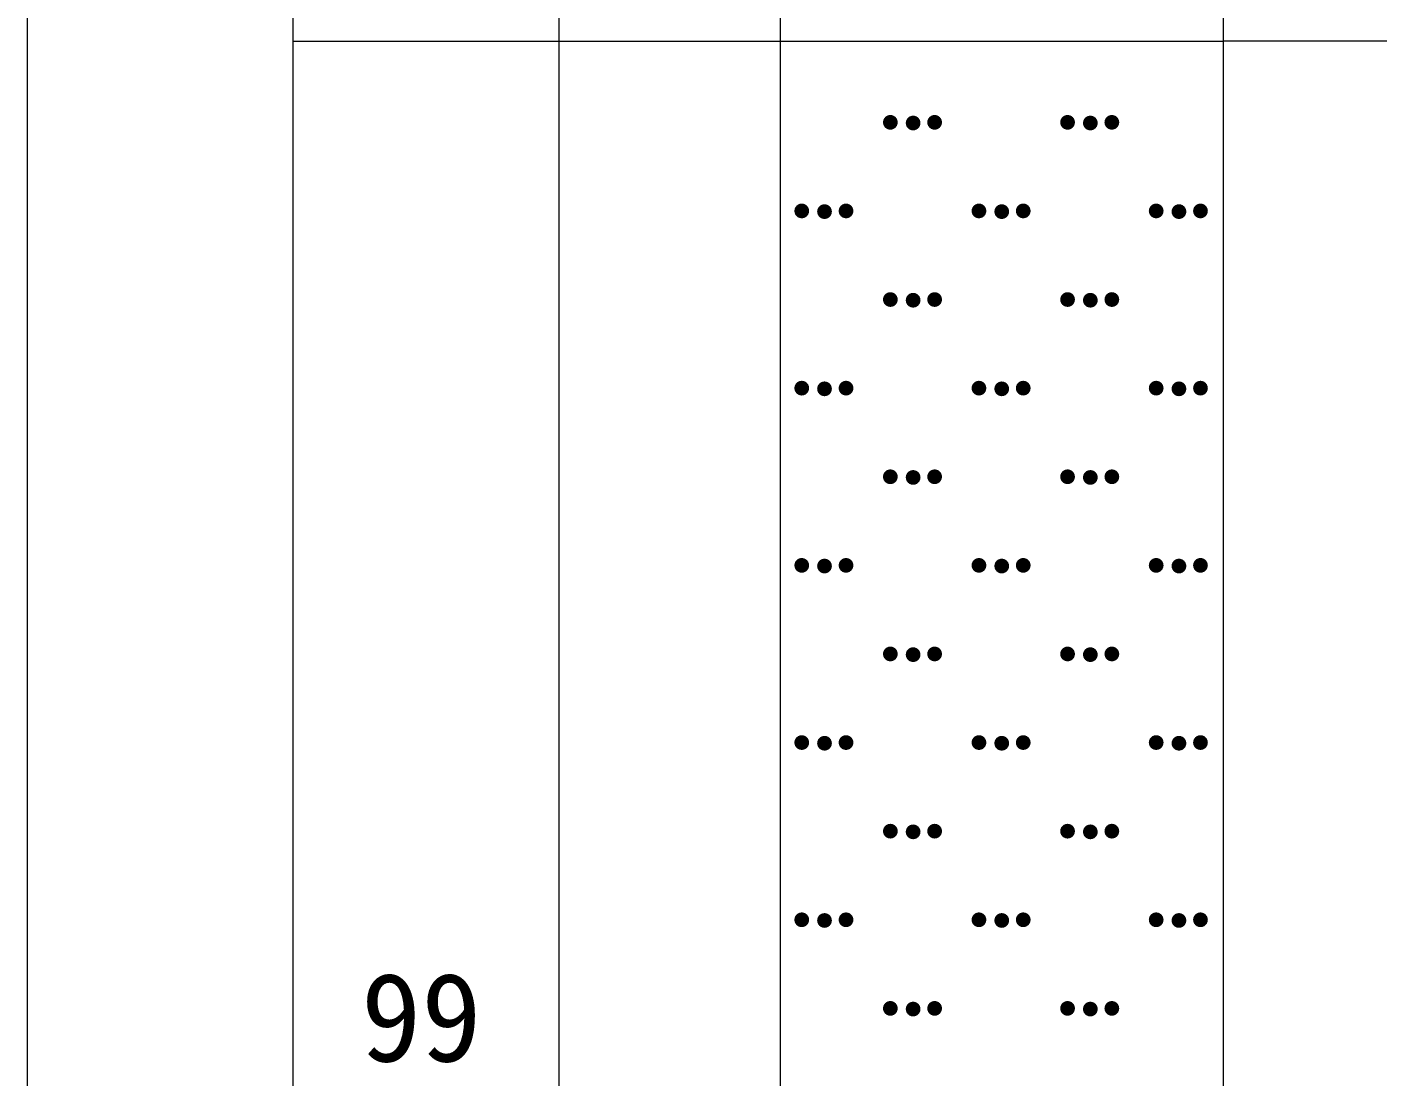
# Model space of a CAD drawing. Header units: inches. Extents: x -27 to 109, y -724 to 26.
# Drawn here: x 14.68 to 20.78, y -576.84 to -572.1 of the extents above; entities that cross this region are included whole.
import ezdxf

# ---------------------------------------------------------------- set-up
doc = ezdxf.new("R2010")
doc.units = ezdxf.units.IN
doc.header["$MEASUREMENT"] = 0
doc.layers.get('0').update_dxf_attribs({"lineweight": 0})
doc.styles.add('宋体', font='')
doc.styles.get('宋体').set_extended_font_data('宋体')

# ---------------------------------------------------------------- blocks, each defined once
blk = doc.blocks.new('lr_block_88')
at = {"true_color": 0x000000}
for points in [[(18.611, -572.5393), (18.6122, -572.5307), (18.611, -572.522), (18.6078, -572.514), (18.6025, -572.5071), (18.5955, -572.5017), (18.5875, -572.4985), (18.5789, -572.4973), (18.5702, -572.4985), (18.5622, -572.5017), (18.5553, -572.5071), (18.5499, -572.514), (18.5467, -572.522), (18.5455, -572.5307), (18.5467, -572.5393), (18.5499, -572.5473), (18.5553, -572.5543), (18.5622, -572.5596), (18.5702, -572.5628), (18.5789, -572.564), (18.5875, -572.5628), (18.5955, -572.5596), (18.6025, -572.5543), (18.6078, -572.5473)], [(18.7138, -572.5424), (18.715, -572.5337), (18.7138, -572.5251), (18.7106, -572.5171), (18.7053, -572.5101), (18.6983, -572.5048), (18.6903, -572.5016), (18.6817, -572.5004), (18.673, -572.5016), (18.665, -572.5048), (18.6581, -572.5101), (18.6527, -572.5171), (18.6495, -572.5251), (18.6483, -572.5337), (18.6495, -572.5424), (18.6527, -572.5504), (18.6581, -572.5573), (18.665, -572.5627), (18.673, -572.5659), (18.6817, -572.5671), (18.6903, -572.5659), (18.6983, -572.5627), (18.7053, -572.5573), (18.7106, -572.5504)], [(18.8109, -572.5393), (18.8121, -572.5307), (18.8109, -572.522), (18.8077, -572.514), (18.8023, -572.5071), (18.7954, -572.5017), (18.7874, -572.4985), (18.7787, -572.4973), (18.7701, -572.4985), (18.7621, -572.5017), (18.7551, -572.5071), (18.7498, -572.514), (18.7466, -572.522), (18.7454, -572.5307), (18.7466, -572.5393), (18.7498, -572.5473), (18.7551, -572.5543), (18.7621, -572.5596), (18.7701, -572.5628), (18.7787, -572.564), (18.7874, -572.5628), (18.7954, -572.5596), (18.8023, -572.5543), (18.8077, -572.5473)], [(19.411, -572.5393), (19.4122, -572.5307), (19.411, -572.522), (19.4078, -572.514), (19.4025, -572.5071), (19.3955, -572.5017), (19.3875, -572.4985), (19.3789, -572.4973), (19.3702, -572.4985), (19.3622, -572.5017), (19.3553, -572.5071), (19.3499, -572.514), (19.3467, -572.522), (19.3455, -572.5307), (19.3467, -572.5393), (19.3499, -572.5473), (19.3553, -572.5543), (19.3622, -572.5596), (19.3702, -572.5628), (19.3789, -572.564), (19.3875, -572.5628), (19.3955, -572.5596), (19.4025, -572.5543), (19.4078, -572.5473)], [(19.5138, -572.5424), (19.515, -572.5337), (19.5138, -572.5251), (19.5106, -572.5171), (19.5053, -572.5101), (19.4983, -572.5048), (19.4903, -572.5016), (19.4817, -572.5004), (19.473, -572.5016), (19.465, -572.5048), (19.4581, -572.5101), (19.4527, -572.5171), (19.4495, -572.5251), (19.4483, -572.5337), (19.4495, -572.5424), (19.4527, -572.5504), (19.4581, -572.5573), (19.465, -572.5627), (19.473, -572.5659), (19.4817, -572.5671), (19.4903, -572.5659), (19.4983, -572.5627), (19.5053, -572.5573), (19.5106, -572.5504)], [(19.6109, -572.5393), (19.6121, -572.5307), (19.6109, -572.522), (19.6077, -572.514), (19.6023, -572.5071), (19.5954, -572.5017), (19.5874, -572.4985), (19.5787, -572.4973), (19.5701, -572.4985), (19.5621, -572.5017), (19.5551, -572.5071), (19.5498, -572.514), (19.5466, -572.522), (19.5454, -572.5307), (19.5466, -572.5393), (19.5498, -572.5473), (19.5551, -572.5543), (19.5621, -572.5596), (19.5701, -572.5628), (19.5787, -572.564), (19.5874, -572.5628), (19.5954, -572.5596), (19.6023, -572.5543), (19.6077, -572.5473)], [(18.211, -572.9393), (18.2122, -572.9307), (18.211, -572.922), (18.2078, -572.914), (18.2025, -572.9071), (18.1955, -572.9017), (18.1875, -572.8985), (18.1789, -572.8973), (18.1702, -572.8985), (18.1622, -572.9017), (18.1553, -572.9071), (18.1499, -572.914), (18.1467, -572.922), (18.1455, -572.9307), (18.1467, -572.9393), (18.1499, -572.9473), (18.1553, -572.9543), (18.1622, -572.9596), (18.1702, -572.9628), (18.1789, -572.964), (18.1875, -572.9628), (18.1955, -572.9596), (18.2025, -572.9543), (18.2078, -572.9473)], [(18.3138, -572.9424), (18.315, -572.9337), (18.3138, -572.9251), (18.3106, -572.9171), (18.3053, -572.9101), (18.2983, -572.9048), (18.2903, -572.9016), (18.2817, -572.9004), (18.273, -572.9016), (18.265, -572.9048), (18.2581, -572.9101), (18.2527, -572.9171), (18.2495, -572.9251), (18.2483, -572.9337), (18.2495, -572.9424), (18.2527, -572.9504), (18.2581, -572.9573), (18.265, -572.9627), (18.273, -572.9659), (18.2817, -572.9671), (18.2903, -572.9659), (18.2983, -572.9627), (18.3053, -572.9573), (18.3106, -572.9504)], [(18.4109, -572.9393), (18.4121, -572.9307), (18.4109, -572.922), (18.4077, -572.914), (18.4023, -572.9071), (18.3954, -572.9017), (18.3874, -572.8985), (18.3787, -572.8973), (18.3701, -572.8985), (18.3621, -572.9017), (18.3551, -572.9071), (18.3498, -572.914), (18.3466, -572.922), (18.3454, -572.9307), (18.3466, -572.9393), (18.3498, -572.9473), (18.3551, -572.9543), (18.3621, -572.9596), (18.3701, -572.9628), (18.3787, -572.964), (18.3874, -572.9628), (18.3954, -572.9596), (18.4023, -572.9543), (18.4077, -572.9473)], [(19.011, -572.9393), (19.0122, -572.9307), (19.011, -572.922), (19.0078, -572.914), (19.0025, -572.9071), (18.9955, -572.9017), (18.9875, -572.8985), (18.9789, -572.8973), (18.9702, -572.8985), (18.9622, -572.9017), (18.9553, -572.9071), (18.9499, -572.914), (18.9467, -572.922), (18.9455, -572.9307), (18.9467, -572.9393), (18.9499, -572.9473), (18.9553, -572.9543), (18.9622, -572.9596), (18.9702, -572.9628), (18.9789, -572.964), (18.9875, -572.9628), (18.9955, -572.9596), (19.0025, -572.9543), (19.0078, -572.9473)], [(19.1138, -572.9424), (19.115, -572.9337), (19.1138, -572.9251), (19.1106, -572.9171), (19.1053, -572.9101), (19.0983, -572.9048), (19.0903, -572.9016), (19.0817, -572.9004), (19.073, -572.9016), (19.065, -572.9048), (19.0581, -572.9101), (19.0527, -572.9171), (19.0495, -572.9251), (19.0483, -572.9337), (19.0495, -572.9424), (19.0527, -572.9504), (19.0581, -572.9573), (19.065, -572.9627), (19.073, -572.9659), (19.0817, -572.9671), (19.0903, -572.9659), (19.0983, -572.9627), (19.1053, -572.9573), (19.1106, -572.9504)], [(19.2109, -572.9393), (19.2121, -572.9307), (19.2109, -572.922), (19.2077, -572.914), (19.2023, -572.9071), (19.1954, -572.9017), (19.1874, -572.8985), (19.1787, -572.8973), (19.1701, -572.8985), (19.1621, -572.9017), (19.1551, -572.9071), (19.1498, -572.914), (19.1466, -572.922), (19.1454, -572.9307), (19.1466, -572.9393), (19.1498, -572.9473), (19.1551, -572.9543), (19.1621, -572.9596), (19.1701, -572.9628), (19.1787, -572.964), (19.1874, -572.9628), (19.1954, -572.9596), (19.2023, -572.9543), (19.2077, -572.9473)], [(19.811, -572.9393), (19.8122, -572.9307), (19.811, -572.922), (19.8078, -572.914), (19.8025, -572.9071), (19.7955, -572.9017), (19.7875, -572.8985), (19.7789, -572.8973), (19.7702, -572.8985), (19.7622, -572.9017), (19.7553, -572.9071), (19.7499, -572.914), (19.7467, -572.922), (19.7455, -572.9307), (19.7467, -572.9393), (19.7499, -572.9473), (19.7553, -572.9543), (19.7622, -572.9596), (19.7702, -572.9628), (19.7789, -572.964), (19.7875, -572.9628), (19.7955, -572.9596), (19.8025, -572.9543), (19.8078, -572.9473)], [(19.9138, -572.9424), (19.915, -572.9337), (19.9138, -572.9251), (19.9106, -572.9171), (19.9053, -572.9101), (19.8983, -572.9048), (19.8903, -572.9016), (19.8817, -572.9004), (19.873, -572.9016), (19.865, -572.9048), (19.8581, -572.9101), (19.8527, -572.9171), (19.8495, -572.9251), (19.8483, -572.9337), (19.8495, -572.9424), (19.8527, -572.9504), (19.8581, -572.9573), (19.865, -572.9627), (19.873, -572.9659), (19.8817, -572.9671), (19.8903, -572.9659), (19.8983, -572.9627), (19.9053, -572.9573), (19.9106, -572.9504)], [(20.0109, -572.9393), (20.0121, -572.9307), (20.0109, -572.922), (20.0077, -572.914), (20.0023, -572.9071), (19.9954, -572.9017), (19.9874, -572.8985), (19.9787, -572.8973), (19.9701, -572.8985), (19.9621, -572.9017), (19.9551, -572.9071), (19.9498, -572.914), (19.9466, -572.922), (19.9454, -572.9307), (19.9466, -572.9393), (19.9498, -572.9473), (19.9551, -572.9543), (19.9621, -572.9596), (19.9701, -572.9628), (19.9787, -572.964), (19.9874, -572.9628), (19.9954, -572.9596), (20.0023, -572.9543), (20.0077, -572.9473)], [(18.611, -573.3393), (18.6122, -573.3307), (18.611, -573.322), (18.6078, -573.314), (18.6025, -573.3071), (18.5955, -573.3017), (18.5875, -573.2985), (18.5789, -573.2973), (18.5702, -573.2985), (18.5622, -573.3017), (18.5553, -573.3071), (18.5499, -573.314), (18.5467, -573.322), (18.5455, -573.3307), (18.5467, -573.3393), (18.5499, -573.3473), (18.5553, -573.3543), (18.5622, -573.3596), (18.5702, -573.3628), (18.5789, -573.364), (18.5875, -573.3628), (18.5955, -573.3596), (18.6025, -573.3543), (18.6078, -573.3473)], [(18.7138, -573.3424), (18.715, -573.3337), (18.7138, -573.3251), (18.7106, -573.3171), (18.7053, -573.3101), (18.6983, -573.3048), (18.6903, -573.3016), (18.6817, -573.3004), (18.673, -573.3016), (18.665, -573.3048), (18.6581, -573.3101), (18.6527, -573.3171), (18.6495, -573.3251), (18.6483, -573.3337), (18.6495, -573.3424), (18.6527, -573.3504), (18.6581, -573.3573), (18.665, -573.3627), (18.673, -573.3659), (18.6817, -573.3671), (18.6903, -573.3659), (18.6983, -573.3627), (18.7053, -573.3573), (18.7106, -573.3504)], [(18.8109, -573.3393), (18.8121, -573.3307), (18.8109, -573.322), (18.8077, -573.314), (18.8023, -573.3071), (18.7954, -573.3017), (18.7874, -573.2985), (18.7787, -573.2973), (18.7701, -573.2985), (18.7621, -573.3017), (18.7551, -573.3071), (18.7498, -573.314), (18.7466, -573.322), (18.7454, -573.3307), (18.7466, -573.3393), (18.7498, -573.3473), (18.7551, -573.3543), (18.7621, -573.3596), (18.7701, -573.3628), (18.7787, -573.364), (18.7874, -573.3628), (18.7954, -573.3596), (18.8023, -573.3543), (18.8077, -573.3473)], [(19.411, -573.3393), (19.4122, -573.3307), (19.411, -573.322), (19.4078, -573.314), (19.4025, -573.3071), (19.3955, -573.3017), (19.3875, -573.2985), (19.3789, -573.2973), (19.3702, -573.2985), (19.3622, -573.3017), (19.3553, -573.3071), (19.3499, -573.314), (19.3467, -573.322), (19.3455, -573.3307), (19.3467, -573.3393), (19.3499, -573.3473), (19.3553, -573.3543), (19.3622, -573.3596), (19.3702, -573.3628), (19.3789, -573.364), (19.3875, -573.3628), (19.3955, -573.3596), (19.4025, -573.3543), (19.4078, -573.3473)], [(19.5138, -573.3424), (19.515, -573.3337), (19.5138, -573.3251), (19.5106, -573.3171), (19.5053, -573.3101), (19.4983, -573.3048), (19.4903, -573.3016), (19.4817, -573.3004), (19.473, -573.3016), (19.465, -573.3048), (19.4581, -573.3101), (19.4527, -573.3171), (19.4495, -573.3251), (19.4483, -573.3337), (19.4495, -573.3424), (19.4527, -573.3504), (19.4581, -573.3573), (19.465, -573.3627), (19.473, -573.3659), (19.4817, -573.3671), (19.4903, -573.3659), (19.4983, -573.3627), (19.5053, -573.3573), (19.5106, -573.3504)], [(19.6109, -573.3393), (19.6121, -573.3307), (19.6109, -573.322), (19.6077, -573.314), (19.6023, -573.3071), (19.5954, -573.3017), (19.5874, -573.2985), (19.5787, -573.2973), (19.5701, -573.2985), (19.5621, -573.3017), (19.5551, -573.3071), (19.5498, -573.314), (19.5466, -573.322), (19.5454, -573.3307), (19.5466, -573.3393), (19.5498, -573.3473), (19.5551, -573.3543), (19.5621, -573.3596), (19.5701, -573.3628), (19.5787, -573.364), (19.5874, -573.3628), (19.5954, -573.3596), (19.6023, -573.3543), (19.6077, -573.3473)], [(18.211, -573.7393), (18.2122, -573.7307), (18.211, -573.722), (18.2078, -573.714), (18.2025, -573.7071), (18.1955, -573.7017), (18.1875, -573.6985), (18.1789, -573.6973), (18.1702, -573.6985), (18.1622, -573.7017), (18.1553, -573.7071), (18.1499, -573.714), (18.1467, -573.722), (18.1455, -573.7307), (18.1467, -573.7393), (18.1499, -573.7473), (18.1553, -573.7543), (18.1622, -573.7596), (18.1702, -573.7628), (18.1789, -573.764), (18.1875, -573.7628), (18.1955, -573.7596), (18.2025, -573.7543), (18.2078, -573.7473)], [(18.3138, -573.7424), (18.315, -573.7337), (18.3138, -573.7251), (18.3106, -573.7171), (18.3053, -573.7101), (18.2983, -573.7048), (18.2903, -573.7016), (18.2817, -573.7004), (18.273, -573.7016), (18.265, -573.7048), (18.2581, -573.7101), (18.2527, -573.7171), (18.2495, -573.7251), (18.2483, -573.7337), (18.2495, -573.7424), (18.2527, -573.7504), (18.2581, -573.7573), (18.265, -573.7627), (18.273, -573.7659), (18.2817, -573.7671), (18.2903, -573.7659), (18.2983, -573.7627), (18.3053, -573.7573), (18.3106, -573.7504)], [(18.4109, -573.7393), (18.4121, -573.7307), (18.4109, -573.722), (18.4077, -573.714), (18.4023, -573.7071), (18.3954, -573.7017), (18.3874, -573.6985), (18.3787, -573.6973), (18.3701, -573.6985), (18.3621, -573.7017), (18.3551, -573.7071), (18.3498, -573.714), (18.3466, -573.722), (18.3454, -573.7307), (18.3466, -573.7393), (18.3498, -573.7473), (18.3551, -573.7543), (18.3621, -573.7596), (18.3701, -573.7628), (18.3787, -573.764), (18.3874, -573.7628), (18.3954, -573.7596), (18.4023, -573.7543), (18.4077, -573.7473)], [(19.011, -573.7393), (19.0122, -573.7307), (19.011, -573.722), (19.0078, -573.714), (19.0025, -573.7071), (18.9955, -573.7017), (18.9875, -573.6985), (18.9789, -573.6973), (18.9702, -573.6985), (18.9622, -573.7017), (18.9553, -573.7071), (18.9499, -573.714), (18.9467, -573.722), (18.9455, -573.7307), (18.9467, -573.7393), (18.9499, -573.7473), (18.9553, -573.7543), (18.9622, -573.7596), (18.9702, -573.7628), (18.9789, -573.764), (18.9875, -573.7628), (18.9955, -573.7596), (19.0025, -573.7543), (19.0078, -573.7473)], [(19.1138, -573.7424), (19.115, -573.7337), (19.1138, -573.7251), (19.1106, -573.7171), (19.1053, -573.7101), (19.0983, -573.7048), (19.0903, -573.7016), (19.0817, -573.7004), (19.073, -573.7016), (19.065, -573.7048), (19.0581, -573.7101), (19.0527, -573.7171), (19.0495, -573.7251), (19.0483, -573.7337), (19.0495, -573.7424), (19.0527, -573.7504), (19.0581, -573.7573), (19.065, -573.7627), (19.073, -573.7659), (19.0817, -573.7671), (19.0903, -573.7659), (19.0983, -573.7627), (19.1053, -573.7573), (19.1106, -573.7504)], [(19.2109, -573.7393), (19.2121, -573.7307), (19.2109, -573.722), (19.2077, -573.714), (19.2023, -573.7071), (19.1954, -573.7017), (19.1874, -573.6985), (19.1787, -573.6973), (19.1701, -573.6985), (19.1621, -573.7017), (19.1551, -573.7071), (19.1498, -573.714), (19.1466, -573.722), (19.1454, -573.7307), (19.1466, -573.7393), (19.1498, -573.7473), (19.1551, -573.7543), (19.1621, -573.7596), (19.1701, -573.7628), (19.1787, -573.764), (19.1874, -573.7628), (19.1954, -573.7596), (19.2023, -573.7543), (19.2077, -573.7473)], [(19.811, -573.7393), (19.8122, -573.7307), (19.811, -573.722), (19.8078, -573.714), (19.8025, -573.7071), (19.7955, -573.7017), (19.7875, -573.6985), (19.7789, -573.6973), (19.7702, -573.6985), (19.7622, -573.7017), (19.7553, -573.7071), (19.7499, -573.714), (19.7467, -573.722), (19.7455, -573.7307), (19.7467, -573.7393), (19.7499, -573.7473), (19.7553, -573.7543), (19.7622, -573.7596), (19.7702, -573.7628), (19.7789, -573.764), (19.7875, -573.7628), (19.7955, -573.7596), (19.8025, -573.7543), (19.8078, -573.7473)], [(19.9138, -573.7424), (19.915, -573.7337), (19.9138, -573.7251), (19.9106, -573.7171), (19.9053, -573.7101), (19.8983, -573.7048), (19.8903, -573.7016), (19.8817, -573.7004), (19.873, -573.7016), (19.865, -573.7048), (19.8581, -573.7101), (19.8527, -573.7171), (19.8495, -573.7251), (19.8483, -573.7337), (19.8495, -573.7424), (19.8527, -573.7504), (19.8581, -573.7573), (19.865, -573.7627), (19.873, -573.7659), (19.8817, -573.7671), (19.8903, -573.7659), (19.8983, -573.7627), (19.9053, -573.7573), (19.9106, -573.7504)], [(20.0109, -573.7393), (20.0121, -573.7307), (20.0109, -573.722), (20.0077, -573.714), (20.0023, -573.7071), (19.9954, -573.7017), (19.9874, -573.6985), (19.9787, -573.6973), (19.9701, -573.6985), (19.9621, -573.7017), (19.9551, -573.7071), (19.9498, -573.714), (19.9466, -573.722), (19.9454, -573.7307), (19.9466, -573.7393), (19.9498, -573.7473), (19.9551, -573.7543), (19.9621, -573.7596), (19.9701, -573.7628), (19.9787, -573.764), (19.9874, -573.7628), (19.9954, -573.7596), (20.0023, -573.7543), (20.0077, -573.7473)], [(18.611, -574.1393), (18.6122, -574.1307), (18.611, -574.122), (18.6078, -574.114), (18.6025, -574.1071), (18.5955, -574.1017), (18.5875, -574.0985), (18.5789, -574.0973), (18.5702, -574.0985), (18.5622, -574.1017), (18.5553, -574.1071), (18.5499, -574.114), (18.5467, -574.122), (18.5455, -574.1307), (18.5467, -574.1393), (18.5499, -574.1473), (18.5553, -574.1543), (18.5622, -574.1596), (18.5702, -574.1628), (18.5789, -574.164), (18.5875, -574.1628), (18.5955, -574.1596), (18.6025, -574.1543), (18.6078, -574.1473)], [(18.7138, -574.1424), (18.715, -574.1337), (18.7138, -574.1251), (18.7106, -574.1171), (18.7053, -574.1101), (18.6983, -574.1048), (18.6903, -574.1016), (18.6817, -574.1004), (18.673, -574.1016), (18.665, -574.1048), (18.6581, -574.1101), (18.6527, -574.1171), (18.6495, -574.1251), (18.6483, -574.1337), (18.6495, -574.1424), (18.6527, -574.1504), (18.6581, -574.1573), (18.665, -574.1627), (18.673, -574.1659), (18.6817, -574.1671), (18.6903, -574.1659), (18.6983, -574.1627), (18.7053, -574.1573), (18.7106, -574.1504)], [(18.8109, -574.1393), (18.8121, -574.1307), (18.8109, -574.122), (18.8077, -574.114), (18.8023, -574.1071), (18.7954, -574.1017), (18.7874, -574.0985), (18.7787, -574.0973), (18.7701, -574.0985), (18.7621, -574.1017), (18.7551, -574.1071), (18.7498, -574.114), (18.7466, -574.122), (18.7454, -574.1307), (18.7466, -574.1393), (18.7498, -574.1473), (18.7551, -574.1543), (18.7621, -574.1596), (18.7701, -574.1628), (18.7787, -574.164), (18.7874, -574.1628), (18.7954, -574.1596), (18.8023, -574.1543), (18.8077, -574.1473)], [(19.411, -574.1393), (19.4122, -574.1307), (19.411, -574.122), (19.4078, -574.114), (19.4025, -574.1071), (19.3955, -574.1017), (19.3875, -574.0985), (19.3789, -574.0973), (19.3702, -574.0985), (19.3622, -574.1017), (19.3553, -574.1071), (19.3499, -574.114), (19.3467, -574.122), (19.3455, -574.1307), (19.3467, -574.1393), (19.3499, -574.1473), (19.3553, -574.1543), (19.3622, -574.1596), (19.3702, -574.1628), (19.3789, -574.164), (19.3875, -574.1628), (19.3955, -574.1596), (19.4025, -574.1543), (19.4078, -574.1473)], [(19.5138, -574.1424), (19.515, -574.1337), (19.5138, -574.1251), (19.5106, -574.1171), (19.5053, -574.1101), (19.4983, -574.1048), (19.4903, -574.1016), (19.4817, -574.1004), (19.473, -574.1016), (19.465, -574.1048), (19.4581, -574.1101), (19.4527, -574.1171), (19.4495, -574.1251), (19.4483, -574.1337), (19.4495, -574.1424), (19.4527, -574.1504), (19.4581, -574.1573), (19.465, -574.1627), (19.473, -574.1659), (19.4817, -574.1671), (19.4903, -574.1659), (19.4983, -574.1627), (19.5053, -574.1573), (19.5106, -574.1504)], [(19.6109, -574.1393), (19.6121, -574.1307), (19.6109, -574.122), (19.6077, -574.114), (19.6023, -574.1071), (19.5954, -574.1017), (19.5874, -574.0985), (19.5787, -574.0973), (19.5701, -574.0985), (19.5621, -574.1017), (19.5551, -574.1071), (19.5498, -574.114), (19.5466, -574.122), (19.5454, -574.1307), (19.5466, -574.1393), (19.5498, -574.1473), (19.5551, -574.1543), (19.5621, -574.1596), (19.5701, -574.1628), (19.5787, -574.164), (19.5874, -574.1628), (19.5954, -574.1596), (19.6023, -574.1543), (19.6077, -574.1473)], [(18.211, -574.5393), (18.2122, -574.5307), (18.211, -574.522), (18.2078, -574.514), (18.2025, -574.5071), (18.1955, -574.5017), (18.1875, -574.4985), (18.1789, -574.4973), (18.1702, -574.4985), (18.1622, -574.5017), (18.1553, -574.5071), (18.1499, -574.514), (18.1467, -574.522), (18.1455, -574.5307), (18.1467, -574.5393), (18.1499, -574.5473), (18.1553, -574.5543), (18.1622, -574.5596), (18.1702, -574.5628), (18.1789, -574.564), (18.1875, -574.5628), (18.1955, -574.5596), (18.2025, -574.5543), (18.2078, -574.5473)], [(18.3138, -574.5424), (18.315, -574.5337), (18.3138, -574.5251), (18.3106, -574.5171), (18.3053, -574.5101), (18.2983, -574.5048), (18.2903, -574.5016), (18.2817, -574.5004), (18.273, -574.5016), (18.265, -574.5048), (18.2581, -574.5101), (18.2527, -574.5171), (18.2495, -574.5251), (18.2483, -574.5337), (18.2495, -574.5424), (18.2527, -574.5504), (18.2581, -574.5573), (18.265, -574.5627), (18.273, -574.5659), (18.2817, -574.5671), (18.2903, -574.5659), (18.2983, -574.5627), (18.3053, -574.5573), (18.3106, -574.5504)], [(18.4109, -574.5393), (18.4121, -574.5307), (18.4109, -574.522), (18.4077, -574.514), (18.4023, -574.5071), (18.3954, -574.5017), (18.3874, -574.4985), (18.3787, -574.4973), (18.3701, -574.4985), (18.3621, -574.5017), (18.3551, -574.5071), (18.3498, -574.514), (18.3466, -574.522), (18.3454, -574.5307), (18.3466, -574.5393), (18.3498, -574.5473), (18.3551, -574.5543), (18.3621, -574.5596), (18.3701, -574.5628), (18.3787, -574.564), (18.3874, -574.5628), (18.3954, -574.5596), (18.4023, -574.5543), (18.4077, -574.5473)], [(19.011, -574.5393), (19.0122, -574.5307), (19.011, -574.522), (19.0078, -574.514), (19.0025, -574.5071), (18.9955, -574.5017), (18.9875, -574.4985), (18.9789, -574.4973), (18.9702, -574.4985), (18.9622, -574.5017), (18.9553, -574.5071), (18.9499, -574.514), (18.9467, -574.522), (18.9455, -574.5307), (18.9467, -574.5393), (18.9499, -574.5473), (18.9553, -574.5543), (18.9622, -574.5596), (18.9702, -574.5628), (18.9789, -574.564), (18.9875, -574.5628), (18.9955, -574.5596), (19.0025, -574.5543), (19.0078, -574.5473)], [(19.1138, -574.5424), (19.115, -574.5337), (19.1138, -574.5251), (19.1106, -574.5171), (19.1053, -574.5101), (19.0983, -574.5048), (19.0903, -574.5016), (19.0817, -574.5004), (19.073, -574.5016), (19.065, -574.5048), (19.0581, -574.5101), (19.0527, -574.5171), (19.0495, -574.5251), (19.0483, -574.5337), (19.0495, -574.5424), (19.0527, -574.5504), (19.0581, -574.5573), (19.065, -574.5627), (19.073, -574.5659), (19.0817, -574.5671), (19.0903, -574.5659), (19.0983, -574.5627), (19.1053, -574.5573), (19.1106, -574.5504)], [(19.2109, -574.5393), (19.2121, -574.5307), (19.2109, -574.522), (19.2077, -574.514), (19.2023, -574.5071), (19.1954, -574.5017), (19.1874, -574.4985), (19.1787, -574.4973), (19.1701, -574.4985), (19.1621, -574.5017), (19.1551, -574.5071), (19.1498, -574.514), (19.1466, -574.522), (19.1454, -574.5307), (19.1466, -574.5393), (19.1498, -574.5473), (19.1551, -574.5543), (19.1621, -574.5596), (19.1701, -574.5628), (19.1787, -574.564), (19.1874, -574.5628), (19.1954, -574.5596), (19.2023, -574.5543), (19.2077, -574.5473)], [(19.811, -574.5393), (19.8122, -574.5307), (19.811, -574.522), (19.8078, -574.514), (19.8025, -574.5071), (19.7955, -574.5017), (19.7875, -574.4985), (19.7789, -574.4973), (19.7702, -574.4985), (19.7622, -574.5017), (19.7553, -574.5071), (19.7499, -574.514), (19.7467, -574.522), (19.7455, -574.5307), (19.7467, -574.5393), (19.7499, -574.5473), (19.7553, -574.5543), (19.7622, -574.5596), (19.7702, -574.5628), (19.7789, -574.564), (19.7875, -574.5628), (19.7955, -574.5596), (19.8025, -574.5543), (19.8078, -574.5473)], [(19.9138, -574.5424), (19.915, -574.5337), (19.9138, -574.5251), (19.9106, -574.5171), (19.9053, -574.5101), (19.8983, -574.5048), (19.8903, -574.5016), (19.8817, -574.5004), (19.873, -574.5016), (19.865, -574.5048), (19.8581, -574.5101), (19.8527, -574.5171), (19.8495, -574.5251), (19.8483, -574.5337), (19.8495, -574.5424), (19.8527, -574.5504), (19.8581, -574.5573), (19.865, -574.5627), (19.873, -574.5659), (19.8817, -574.5671), (19.8903, -574.5659), (19.8983, -574.5627), (19.9053, -574.5573), (19.9106, -574.5504)], [(20.0109, -574.5393), (20.0121, -574.5307), (20.0109, -574.522), (20.0077, -574.514), (20.0023, -574.5071), (19.9954, -574.5017), (19.9874, -574.4985), (19.9787, -574.4973), (19.9701, -574.4985), (19.9621, -574.5017), (19.9551, -574.5071), (19.9498, -574.514), (19.9466, -574.522), (19.9454, -574.5307), (19.9466, -574.5393), (19.9498, -574.5473), (19.9551, -574.5543), (19.9621, -574.5596), (19.9701, -574.5628), (19.9787, -574.564), (19.9874, -574.5628), (19.9954, -574.5596), (20.0023, -574.5543), (20.0077, -574.5473)], [(18.611, -574.9393), (18.6122, -574.9307), (18.611, -574.922), (18.6078, -574.914), (18.6025, -574.9071), (18.5955, -574.9017), (18.5875, -574.8985), (18.5789, -574.8973), (18.5702, -574.8985), (18.5622, -574.9017), (18.5553, -574.9071), (18.5499, -574.914), (18.5467, -574.922), (18.5455, -574.9307), (18.5467, -574.9393), (18.5499, -574.9473), (18.5553, -574.9543), (18.5622, -574.9596), (18.5702, -574.9628), (18.5789, -574.964), (18.5875, -574.9628), (18.5955, -574.9596), (18.6025, -574.9543), (18.6078, -574.9473)], [(18.7138, -574.9424), (18.715, -574.9337), (18.7138, -574.9251), (18.7106, -574.9171), (18.7053, -574.9101), (18.6983, -574.9048), (18.6903, -574.9016), (18.6817, -574.9004), (18.673, -574.9016), (18.665, -574.9048), (18.6581, -574.9101), (18.6527, -574.9171), (18.6495, -574.9251), (18.6483, -574.9337), (18.6495, -574.9424), (18.6527, -574.9504), (18.6581, -574.9573), (18.665, -574.9627), (18.673, -574.9659), (18.6817, -574.9671), (18.6903, -574.9659), (18.6983, -574.9627), (18.7053, -574.9573), (18.7106, -574.9504)], [(18.8109, -574.9393), (18.8121, -574.9307), (18.8109, -574.922), (18.8077, -574.914), (18.8023, -574.9071), (18.7954, -574.9017), (18.7874, -574.8985), (18.7787, -574.8973), (18.7701, -574.8985), (18.7621, -574.9017), (18.7551, -574.9071), (18.7498, -574.914), (18.7466, -574.922), (18.7454, -574.9307), (18.7466, -574.9393), (18.7498, -574.9473), (18.7551, -574.9543), (18.7621, -574.9596), (18.7701, -574.9628), (18.7787, -574.964), (18.7874, -574.9628), (18.7954, -574.9596), (18.8023, -574.9543), (18.8077, -574.9473)], [(19.411, -574.9393), (19.4122, -574.9307), (19.411, -574.922), (19.4078, -574.914), (19.4025, -574.9071), (19.3955, -574.9017), (19.3875, -574.8985), (19.3789, -574.8973), (19.3702, -574.8985), (19.3622, -574.9017), (19.3553, -574.9071), (19.3499, -574.914), (19.3467, -574.922), (19.3455, -574.9307), (19.3467, -574.9393), (19.3499, -574.9473), (19.3553, -574.9543), (19.3622, -574.9596), (19.3702, -574.9628), (19.3789, -574.964), (19.3875, -574.9628), (19.3955, -574.9596), (19.4025, -574.9543), (19.4078, -574.9473)], [(19.5138, -574.9424), (19.515, -574.9337), (19.5138, -574.9251), (19.5106, -574.9171), (19.5053, -574.9101), (19.4983, -574.9048), (19.4903, -574.9016), (19.4817, -574.9004), (19.473, -574.9016), (19.465, -574.9048), (19.4581, -574.9101), (19.4527, -574.9171), (19.4495, -574.9251), (19.4483, -574.9337), (19.4495, -574.9424), (19.4527, -574.9504), (19.4581, -574.9573), (19.465, -574.9627), (19.473, -574.9659), (19.4817, -574.9671), (19.4903, -574.9659), (19.4983, -574.9627), (19.5053, -574.9573), (19.5106, -574.9504)], [(19.6109, -574.9393), (19.6121, -574.9307), (19.6109, -574.922), (19.6077, -574.914), (19.6023, -574.9071), (19.5954, -574.9017), (19.5874, -574.8985), (19.5787, -574.8973), (19.5701, -574.8985), (19.5621, -574.9017), (19.5551, -574.9071), (19.5498, -574.914), (19.5466, -574.922), (19.5454, -574.9307), (19.5466, -574.9393), (19.5498, -574.9473), (19.5551, -574.9543), (19.5621, -574.9596), (19.5701, -574.9628), (19.5787, -574.964), (19.5874, -574.9628), (19.5954, -574.9596), (19.6023, -574.9543), (19.6077, -574.9473)], [(18.211, -575.3393), (18.2122, -575.3307), (18.211, -575.322), (18.2078, -575.314), (18.2025, -575.3071), (18.1955, -575.3017), (18.1875, -575.2985), (18.1789, -575.2973), (18.1702, -575.2985), (18.1622, -575.3017), (18.1553, -575.3071), (18.1499, -575.314), (18.1467, -575.322), (18.1455, -575.3307), (18.1467, -575.3393), (18.1499, -575.3473), (18.1553, -575.3543), (18.1622, -575.3596), (18.1702, -575.3628), (18.1789, -575.364), (18.1875, -575.3628), (18.1955, -575.3596), (18.2025, -575.3543), (18.2078, -575.3473)], [(18.3138, -575.3424), (18.315, -575.3337), (18.3138, -575.3251), (18.3106, -575.3171), (18.3053, -575.3101), (18.2983, -575.3048), (18.2903, -575.3016), (18.2817, -575.3004), (18.273, -575.3016), (18.265, -575.3048), (18.2581, -575.3101), (18.2527, -575.3171), (18.2495, -575.3251), (18.2483, -575.3337), (18.2495, -575.3424), (18.2527, -575.3504), (18.2581, -575.3573), (18.265, -575.3627), (18.273, -575.3659), (18.2817, -575.3671), (18.2903, -575.3659), (18.2983, -575.3627), (18.3053, -575.3573), (18.3106, -575.3504)], [(18.4109, -575.3393), (18.4121, -575.3307), (18.4109, -575.322), (18.4077, -575.314), (18.4023, -575.3071), (18.3954, -575.3017), (18.3874, -575.2985), (18.3787, -575.2973), (18.3701, -575.2985), (18.3621, -575.3017), (18.3551, -575.3071), (18.3498, -575.314), (18.3466, -575.322), (18.3454, -575.3307), (18.3466, -575.3393), (18.3498, -575.3473), (18.3551, -575.3543), (18.3621, -575.3596), (18.3701, -575.3628), (18.3787, -575.364), (18.3874, -575.3628), (18.3954, -575.3596), (18.4023, -575.3543), (18.4077, -575.3473)], [(19.011, -575.3393), (19.0122, -575.3307), (19.011, -575.322), (19.0078, -575.314), (19.0025, -575.3071), (18.9955, -575.3017), (18.9875, -575.2985), (18.9789, -575.2973), (18.9702, -575.2985), (18.9622, -575.3017), (18.9553, -575.3071), (18.9499, -575.314), (18.9467, -575.322), (18.9455, -575.3307), (18.9467, -575.3393), (18.9499, -575.3473), (18.9553, -575.3543), (18.9622, -575.3596), (18.9702, -575.3628), (18.9789, -575.364), (18.9875, -575.3628), (18.9955, -575.3596), (19.0025, -575.3543), (19.0078, -575.3473)], [(19.1138, -575.3424), (19.115, -575.3337), (19.1138, -575.3251), (19.1106, -575.3171), (19.1053, -575.3101), (19.0983, -575.3048), (19.0903, -575.3016), (19.0817, -575.3004), (19.073, -575.3016), (19.065, -575.3048), (19.0581, -575.3101), (19.0527, -575.3171), (19.0495, -575.3251), (19.0483, -575.3337), (19.0495, -575.3424), (19.0527, -575.3504), (19.0581, -575.3573), (19.065, -575.3627), (19.073, -575.3659), (19.0817, -575.3671), (19.0903, -575.3659), (19.0983, -575.3627), (19.1053, -575.3573), (19.1106, -575.3504)], [(19.2109, -575.3393), (19.2121, -575.3307), (19.2109, -575.322), (19.2077, -575.314), (19.2023, -575.3071), (19.1954, -575.3017), (19.1874, -575.2985), (19.1787, -575.2973), (19.1701, -575.2985), (19.1621, -575.3017), (19.1551, -575.3071), (19.1498, -575.314), (19.1466, -575.322), (19.1454, -575.3307), (19.1466, -575.3393), (19.1498, -575.3473), (19.1551, -575.3543), (19.1621, -575.3596), (19.1701, -575.3628), (19.1787, -575.364), (19.1874, -575.3628), (19.1954, -575.3596), (19.2023, -575.3543), (19.2077, -575.3473)], [(19.811, -575.3393), (19.8122, -575.3307), (19.811, -575.322), (19.8078, -575.314), (19.8025, -575.3071), (19.7955, -575.3017), (19.7875, -575.2985), (19.7789, -575.2973), (19.7702, -575.2985), (19.7622, -575.3017), (19.7553, -575.3071), (19.7499, -575.314), (19.7467, -575.322), (19.7455, -575.3307), (19.7467, -575.3393), (19.7499, -575.3473), (19.7553, -575.3543), (19.7622, -575.3596), (19.7702, -575.3628), (19.7789, -575.364), (19.7875, -575.3628), (19.7955, -575.3596), (19.8025, -575.3543), (19.8078, -575.3473)], [(19.9138, -575.3424), (19.915, -575.3337), (19.9138, -575.3251), (19.9106, -575.3171), (19.9053, -575.3101), (19.8983, -575.3048), (19.8903, -575.3016), (19.8817, -575.3004), (19.873, -575.3016), (19.865, -575.3048), (19.8581, -575.3101), (19.8527, -575.3171), (19.8495, -575.3251), (19.8483, -575.3337), (19.8495, -575.3424), (19.8527, -575.3504), (19.8581, -575.3573), (19.865, -575.3627), (19.873, -575.3659), (19.8817, -575.3671), (19.8903, -575.3659), (19.8983, -575.3627), (19.9053, -575.3573), (19.9106, -575.3504)], [(20.0109, -575.3393), (20.0121, -575.3307), (20.0109, -575.322), (20.0077, -575.314), (20.0023, -575.3071), (19.9954, -575.3017), (19.9874, -575.2985), (19.9787, -575.2973), (19.9701, -575.2985), (19.9621, -575.3017), (19.9551, -575.3071), (19.9498, -575.314), (19.9466, -575.322), (19.9454, -575.3307), (19.9466, -575.3393), (19.9498, -575.3473), (19.9551, -575.3543), (19.9621, -575.3596), (19.9701, -575.3628), (19.9787, -575.364), (19.9874, -575.3628), (19.9954, -575.3596), (20.0023, -575.3543), (20.0077, -575.3473)], [(18.611, -575.7393), (18.6122, -575.7307), (18.611, -575.722), (18.6078, -575.714), (18.6025, -575.7071), (18.5955, -575.7017), (18.5875, -575.6985), (18.5789, -575.6973), (18.5702, -575.6985), (18.5622, -575.7017), (18.5553, -575.7071), (18.5499, -575.714), (18.5467, -575.722), (18.5455, -575.7307), (18.5467, -575.7393), (18.5499, -575.7473), (18.5553, -575.7543), (18.5622, -575.7596), (18.5702, -575.7628), (18.5789, -575.764), (18.5875, -575.7628), (18.5955, -575.7596), (18.6025, -575.7543), (18.6078, -575.7473)], [(18.7138, -575.7424), (18.715, -575.7337), (18.7138, -575.7251), (18.7106, -575.7171), (18.7053, -575.7101), (18.6983, -575.7048), (18.6903, -575.7016), (18.6817, -575.7004), (18.673, -575.7016), (18.665, -575.7048), (18.6581, -575.7101), (18.6527, -575.7171), (18.6495, -575.7251), (18.6483, -575.7337), (18.6495, -575.7424), (18.6527, -575.7504), (18.6581, -575.7573), (18.665, -575.7627), (18.673, -575.7659), (18.6817, -575.7671), (18.6903, -575.7659), (18.6983, -575.7627), (18.7053, -575.7573), (18.7106, -575.7504)], [(18.8109, -575.7393), (18.8121, -575.7307), (18.8109, -575.722), (18.8077, -575.714), (18.8023, -575.7071), (18.7954, -575.7017), (18.7874, -575.6985), (18.7787, -575.6973), (18.7701, -575.6985), (18.7621, -575.7017), (18.7551, -575.7071), (18.7498, -575.714), (18.7466, -575.722), (18.7454, -575.7307), (18.7466, -575.7393), (18.7498, -575.7473), (18.7551, -575.7543), (18.7621, -575.7596), (18.7701, -575.7628), (18.7787, -575.764), (18.7874, -575.7628), (18.7954, -575.7596), (18.8023, -575.7543), (18.8077, -575.7473)], [(19.411, -575.7393), (19.4122, -575.7307), (19.411, -575.722), (19.4078, -575.714), (19.4025, -575.7071), (19.3955, -575.7017), (19.3875, -575.6985), (19.3789, -575.6973), (19.3702, -575.6985), (19.3622, -575.7017), (19.3553, -575.7071), (19.3499, -575.714), (19.3467, -575.722), (19.3455, -575.7307), (19.3467, -575.7393), (19.3499, -575.7473), (19.3553, -575.7543), (19.3622, -575.7596), (19.3702, -575.7628), (19.3789, -575.764), (19.3875, -575.7628), (19.3955, -575.7596), (19.4025, -575.7543), (19.4078, -575.7473)], [(19.5138, -575.7424), (19.515, -575.7337), (19.5138, -575.7251), (19.5106, -575.7171), (19.5053, -575.7101), (19.4983, -575.7048), (19.4903, -575.7016), (19.4817, -575.7004), (19.473, -575.7016), (19.465, -575.7048), (19.4581, -575.7101), (19.4527, -575.7171), (19.4495, -575.7251), (19.4483, -575.7337), (19.4495, -575.7424), (19.4527, -575.7504), (19.4581, -575.7573), (19.465, -575.7627), (19.473, -575.7659), (19.4817, -575.7671), (19.4903, -575.7659), (19.4983, -575.7627), (19.5053, -575.7573), (19.5106, -575.7504)], [(19.6109, -575.7393), (19.6121, -575.7307), (19.6109, -575.722), (19.6077, -575.714), (19.6023, -575.7071), (19.5954, -575.7017), (19.5874, -575.6985), (19.5787, -575.6973), (19.5701, -575.6985), (19.5621, -575.7017), (19.5551, -575.7071), (19.5498, -575.714), (19.5466, -575.722), (19.5454, -575.7307), (19.5466, -575.7393), (19.5498, -575.7473), (19.5551, -575.7543), (19.5621, -575.7596), (19.5701, -575.7628), (19.5787, -575.764), (19.5874, -575.7628), (19.5954, -575.7596), (19.6023, -575.7543), (19.6077, -575.7473)], [(18.211, -576.1393), (18.2122, -576.1307), (18.211, -576.122), (18.2078, -576.114), (18.2025, -576.1071), (18.1955, -576.1017), (18.1875, -576.0985), (18.1789, -576.0973), (18.1702, -576.0985), (18.1622, -576.1017), (18.1553, -576.1071), (18.1499, -576.114), (18.1467, -576.122), (18.1455, -576.1307), (18.1467, -576.1393), (18.1499, -576.1473), (18.1553, -576.1543), (18.1622, -576.1596), (18.1702, -576.1628), (18.1789, -576.164), (18.1875, -576.1628), (18.1955, -576.1596), (18.2025, -576.1543), (18.2078, -576.1473)], [(18.3138, -576.1424), (18.315, -576.1337), (18.3138, -576.1251), (18.3106, -576.1171), (18.3053, -576.1101), (18.2983, -576.1048), (18.2903, -576.1016), (18.2817, -576.1004), (18.273, -576.1016), (18.265, -576.1048), (18.2581, -576.1101), (18.2527, -576.1171), (18.2495, -576.1251), (18.2483, -576.1337), (18.2495, -576.1424), (18.2527, -576.1504), (18.2581, -576.1573), (18.265, -576.1627), (18.273, -576.1659), (18.2817, -576.1671), (18.2903, -576.1659), (18.2983, -576.1627), (18.3053, -576.1573), (18.3106, -576.1504)], [(18.4109, -576.1393), (18.4121, -576.1307), (18.4109, -576.122), (18.4077, -576.114), (18.4023, -576.1071), (18.3954, -576.1017), (18.3874, -576.0985), (18.3787, -576.0973), (18.3701, -576.0985), (18.3621, -576.1017), (18.3551, -576.1071), (18.3498, -576.114), (18.3466, -576.122), (18.3454, -576.1307), (18.3466, -576.1393), (18.3498, -576.1473), (18.3551, -576.1543), (18.3621, -576.1596), (18.3701, -576.1628), (18.3787, -576.164), (18.3874, -576.1628), (18.3954, -576.1596), (18.4023, -576.1543), (18.4077, -576.1473)], [(19.011, -576.1393), (19.0122, -576.1307), (19.011, -576.122), (19.0078, -576.114), (19.0025, -576.1071), (18.9955, -576.1017), (18.9875, -576.0985), (18.9789, -576.0973), (18.9702, -576.0985), (18.9622, -576.1017), (18.9553, -576.1071), (18.9499, -576.114), (18.9467, -576.122), (18.9455, -576.1307), (18.9467, -576.1393), (18.9499, -576.1473), (18.9553, -576.1543), (18.9622, -576.1596), (18.9702, -576.1628), (18.9789, -576.164), (18.9875, -576.1628), (18.9955, -576.1596), (19.0025, -576.1543), (19.0078, -576.1473)], [(19.1138, -576.1424), (19.115, -576.1337), (19.1138, -576.1251), (19.1106, -576.1171), (19.1053, -576.1101), (19.0983, -576.1048), (19.0903, -576.1016), (19.0817, -576.1004), (19.073, -576.1016), (19.065, -576.1048), (19.0581, -576.1101), (19.0527, -576.1171), (19.0495, -576.1251), (19.0483, -576.1337), (19.0495, -576.1424), (19.0527, -576.1504), (19.0581, -576.1573), (19.065, -576.1627), (19.073, -576.1659), (19.0817, -576.1671), (19.0903, -576.1659), (19.0983, -576.1627), (19.1053, -576.1573), (19.1106, -576.1504)], [(19.2109, -576.1393), (19.2121, -576.1307), (19.2109, -576.122), (19.2077, -576.114), (19.2023, -576.1071), (19.1954, -576.1017), (19.1874, -576.0985), (19.1787, -576.0973), (19.1701, -576.0985), (19.1621, -576.1017), (19.1551, -576.1071), (19.1498, -576.114), (19.1466, -576.122), (19.1454, -576.1307), (19.1466, -576.1393), (19.1498, -576.1473), (19.1551, -576.1543), (19.1621, -576.1596), (19.1701, -576.1628), (19.1787, -576.164), (19.1874, -576.1628), (19.1954, -576.1596), (19.2023, -576.1543), (19.2077, -576.1473)], [(19.811, -576.1393), (19.8122, -576.1307), (19.811, -576.122), (19.8078, -576.114), (19.8025, -576.1071), (19.7955, -576.1017), (19.7875, -576.0985), (19.7789, -576.0973), (19.7702, -576.0985), (19.7622, -576.1017), (19.7553, -576.1071), (19.7499, -576.114), (19.7467, -576.122), (19.7455, -576.1307), (19.7467, -576.1393), (19.7499, -576.1473), (19.7553, -576.1543), (19.7622, -576.1596), (19.7702, -576.1628), (19.7789, -576.164), (19.7875, -576.1628), (19.7955, -576.1596), (19.8025, -576.1543), (19.8078, -576.1473)], [(19.9138, -576.1424), (19.915, -576.1337), (19.9138, -576.1251), (19.9106, -576.1171), (19.9053, -576.1101), (19.8983, -576.1048), (19.8903, -576.1016), (19.8817, -576.1004), (19.873, -576.1016), (19.865, -576.1048), (19.8581, -576.1101), (19.8527, -576.1171), (19.8495, -576.1251), (19.8483, -576.1337), (19.8495, -576.1424), (19.8527, -576.1504), (19.8581, -576.1573), (19.865, -576.1627), (19.873, -576.1659), (19.8817, -576.1671), (19.8903, -576.1659), (19.8983, -576.1627), (19.9053, -576.1573), (19.9106, -576.1504)], [(20.0109, -576.1393), (20.0121, -576.1307), (20.0109, -576.122), (20.0077, -576.114), (20.0023, -576.1071), (19.9954, -576.1017), (19.9874, -576.0985), (19.9787, -576.0973), (19.9701, -576.0985), (19.9621, -576.1017), (19.9551, -576.1071), (19.9498, -576.114), (19.9466, -576.122), (19.9454, -576.1307), (19.9466, -576.1393), (19.9498, -576.1473), (19.9551, -576.1543), (19.9621, -576.1596), (19.9701, -576.1628), (19.9787, -576.164), (19.9874, -576.1628), (19.9954, -576.1596), (20.0023, -576.1543), (20.0077, -576.1473)], [(18.611, -576.5393), (18.6122, -576.5307), (18.611, -576.522), (18.6078, -576.514), (18.6025, -576.5071), (18.5955, -576.5017), (18.5875, -576.4985), (18.5789, -576.4973), (18.5702, -576.4985), (18.5622, -576.5017), (18.5553, -576.5071), (18.5499, -576.514), (18.5467, -576.522), (18.5455, -576.5307), (18.5467, -576.5393), (18.5499, -576.5473), (18.5553, -576.5543), (18.5622, -576.5596), (18.5702, -576.5628), (18.5789, -576.564), (18.5875, -576.5628), (18.5955, -576.5596), (18.6025, -576.5543), (18.6078, -576.5473)], [(18.7138, -576.5424), (18.715, -576.5337), (18.7138, -576.5251), (18.7106, -576.5171), (18.7053, -576.5101), (18.6983, -576.5048), (18.6903, -576.5016), (18.6817, -576.5004), (18.673, -576.5016), (18.665, -576.5048), (18.6581, -576.5101), (18.6527, -576.5171), (18.6495, -576.5251), (18.6483, -576.5337), (18.6495, -576.5424), (18.6527, -576.5504), (18.6581, -576.5573), (18.665, -576.5627), (18.673, -576.5659), (18.6817, -576.5671), (18.6903, -576.5659), (18.6983, -576.5627), (18.7053, -576.5573), (18.7106, -576.5504)], [(18.8109, -576.5393), (18.8121, -576.5307), (18.8109, -576.522), (18.8077, -576.514), (18.8023, -576.5071), (18.7954, -576.5017), (18.7874, -576.4985), (18.7787, -576.4973), (18.7701, -576.4985), (18.7621, -576.5017), (18.7551, -576.5071), (18.7498, -576.514), (18.7466, -576.522), (18.7454, -576.5307), (18.7466, -576.5393), (18.7498, -576.5473), (18.7551, -576.5543), (18.7621, -576.5596), (18.7701, -576.5628), (18.7787, -576.564), (18.7874, -576.5628), (18.7954, -576.5596), (18.8023, -576.5543), (18.8077, -576.5473)], [(19.411, -576.5393), (19.4122, -576.5307), (19.411, -576.522), (19.4078, -576.514), (19.4025, -576.5071), (19.3955, -576.5017), (19.3875, -576.4985), (19.3789, -576.4973), (19.3702, -576.4985), (19.3622, -576.5017), (19.3553, -576.5071), (19.3499, -576.514), (19.3467, -576.522), (19.3455, -576.5307), (19.3467, -576.5393), (19.3499, -576.5473), (19.3553, -576.5543), (19.3622, -576.5596), (19.3702, -576.5628), (19.3789, -576.564), (19.3875, -576.5628), (19.3955, -576.5596), (19.4025, -576.5543), (19.4078, -576.5473)], [(19.5138, -576.5424), (19.515, -576.5337), (19.5138, -576.5251), (19.5106, -576.5171), (19.5053, -576.5101), (19.4983, -576.5048), (19.4903, -576.5016), (19.4817, -576.5004), (19.473, -576.5016), (19.465, -576.5048), (19.4581, -576.5101), (19.4527, -576.5171), (19.4495, -576.5251), (19.4483, -576.5337), (19.4495, -576.5424), (19.4527, -576.5504), (19.4581, -576.5573), (19.465, -576.5627), (19.473, -576.5659), (19.4817, -576.5671), (19.4903, -576.5659), (19.4983, -576.5627), (19.5053, -576.5573), (19.5106, -576.5504)], [(19.6109, -576.5393), (19.6121, -576.5307), (19.6109, -576.522), (19.6077, -576.514), (19.6023, -576.5071), (19.5954, -576.5017), (19.5874, -576.4985), (19.5787, -576.4973), (19.5701, -576.4985), (19.5621, -576.5017), (19.5551, -576.5071), (19.5498, -576.514), (19.5466, -576.522), (19.5454, -576.5307), (19.5466, -576.5393), (19.5498, -576.5473), (19.5551, -576.5543), (19.5621, -576.5596), (19.5701, -576.5628), (19.5787, -576.564), (19.5874, -576.5628), (19.5954, -576.5596), (19.6023, -576.5543), (19.6077, -576.5473)]]:
    blk.add_hatch(color=18, dxfattribs=at).paths.add_polyline_path(points, flags=17)

msp = doc.modelspace()

# ---------------------------------------------------------------- linework, layer by layer
at = {"linetype": 'Continuous', "lineweight": 15}
for p, q in [((14.6817, 0.8962), (14.6817, -693.5538)), ((15.8817, 0.8962), (15.8817, -693.5538)), ((17.0817, 0.8962), (17.0817, -693.5538)), ((18.0817, -565.2038), (18.0817, -572.1638)), ((20.0817, -565.2038), (20.0817, -572.1638)), ((15.8817, -572.1638), (17.0817, -572.1638)), ((17.0817, -572.1638), (18.0817, -572.1638)), ((18.0817, -572.1638), (20.0817, -572.1638)), ((18.0817, -572.1638), (18.0817, -576.9037)), ((21.0817, -572.1638), (20.0817, -572.1638)), ((20.0817, -572.1638), (20.0817, -576.9037))]:
    msp.add_line(p, q, dxfattribs=at)

# ---------------------------------------------------------------- block references
at = {"color": 7}
msp.add_blockref('lr_block_88', (0, 0), dxfattribs=at)

# ---------------------------------------------------------------- texts
at = {"style": '宋体'}
msp.add_text('99', height=0.4, dxfattribs=at).set_placement((16.1891, -576.7704))

doc.saveas('drawing.dxf')
